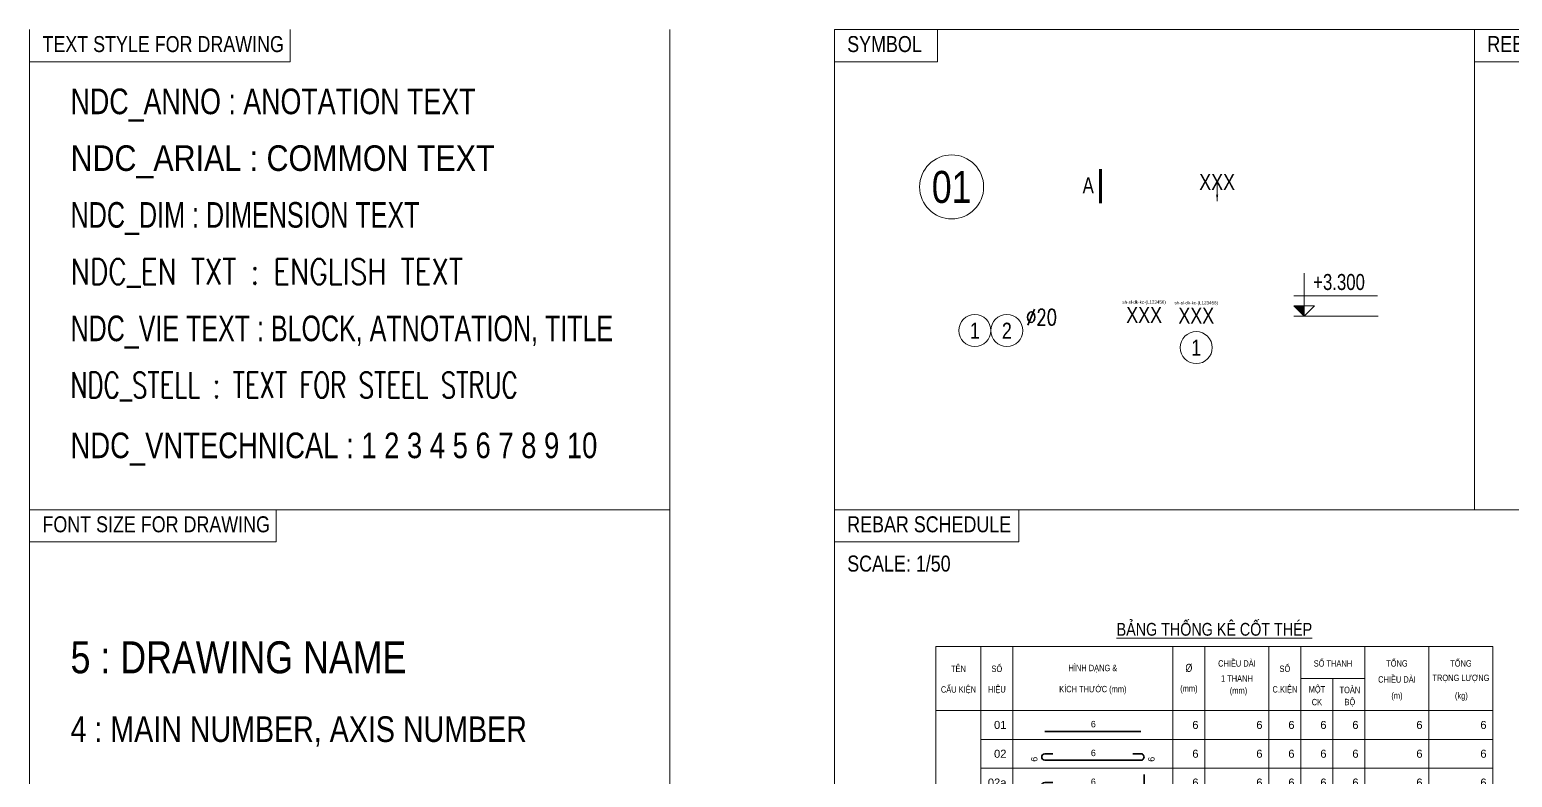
# Model space of a CAD drawing. Header units: millimetres. Extents: x -134772 to 596971, y -129535 to 35703.
# Drawn here: x -76319 to -53156, y -96212 to -84535 of the extents above; entities that cross this region are included whole.
import ezdxf
from ezdxf.enums import TextEntityAlignment as Align

# ---------------------------------------------------------------- set-up
doc = ezdxf.new("R2010")
doc.units = ezdxf.units.MM
doc.header["$MEASUREMENT"] = 0
doc.linetypes.add('CENTER2', pattern=[28.575000000000003, 19.05, -3.175, 3.175, -3.175])
doc.layers.get('Defpoints').update_dxf_attribs({"color": 252})
for name, color, linetype, lineweight in [('NDC_FRAME', 7, 'Continuous', 20), ('NDC_S_ANNO', 7, 'Continuous', 20), ('NDC_S_AXIS', 5, 'CENTER2', 15), ('NDC_S_DIM', 1, 'Continuous', 9), ('NDC_S_REBAR', 4, 'Continuous', 35), ('NDC_S_TEXT SYMBOL', 7, 'Continuous', 20), ('NDC_S_VN TEXT', 7, 'Continuous', 9), ('NDC_Table', 3, 'Continuous', 20)]:
    doc.layers.add(name, color=color, linetype=linetype, lineweight=lineweight)
doc.styles.add('ARIAL', font='arial.ttf', dxfattribs={"width": 0.8})
doc.styles.add('NDC_ANNO', font='', dxfattribs={"width": 0.8})
doc.styles.add('NDC_ARIAL', font='arial.ttf', dxfattribs={"width": 0.8})
doc.styles.add('NDC_DIM', font='', dxfattribs={"width": 0.75})
doc.styles.add('NDC_EN TXT', font='romans.shx', dxfattribs={"width": 0.8})
doc.styles.add('NDC_ROMANS', font='romans.shx', dxfattribs={"width": 0.8})
doc.styles.add('NDC_STEEL', font='romans.shx', dxfattribs={"width": 0.8})
doc.styles.add('NDC_VIE TXT', font='arial.ttf', dxfattribs={"width": 0.8})
doc.styles.add('NDC_VNTEKNICAL', font='', dxfattribs={"width": 0.8})
doc.styles.get('NDC_ANNO').set_extended_font_data('Dotum')
doc.styles.get('NDC_DIM').set_extended_font_data('Dotum')
doc.styles.get('NDC_VNTEKNICAL').set_extended_font_data('.VnTeknical')
doc.dimstyles.new('NDC_dim_iso', dxfattribs={"dimtxt": 2.2, "dimasz": 1, "dimexe": 1.5, "dimexo": 2.5, "dimgap": 1, "dimtad": 1, "dimdec": 0, "dimzin": 0, "dimdsep": 46, "dimtxsty": 'NDC_DIM', "dimblk": 'DIMMARK', "dimcen": 0.09, "dimdle": 1.2, "dimclrd": 1, "dimclre": 1, "dimclrt": 3, "dimadec": 0, "dimazin": 0, "dimtfac": 1, "dimtdec": 0, "dimtix": 1, "dimtofl": 0, "dimtmove": 0, "dimatfit": 3, "dimfxl": 6, "dimfxlon": 1, "dimtolj": 1, "dimtzin": 0, "dimarcsym": 0})

# ---------------------------------------------------------------- blocks, each defined once
blk = doc.blocks.new('dang01')
at = {"layer": 'NDC_S_REBAR'}
blk.add_line((3405.292102428386, -650), (6405.292102428386, -650), dxfattribs=at)
at = {"layer": 'NDC_Table'}
for p, q in [((0, 0), (1.455191522836685e-11, -900)), ((1405.292102428386, 0), (1405.292102428401, -900)), ((2405.292102428386, 0), (2405.292102428401, -900)), ((7405.292102428386, 0), (7405.292102428386, -900)), ((8405.292102428386, 0), (8405.292102428386, -900)), ((10405.29210242839, 0), (10405.2921024284, -900)), ((11405.29210242839, 0), (11405.2921024284, -900)), ((12405.29210242839, 0), (12405.29210242839, -900)), ((13405.2921024284, 0), (13405.29210242839, -900)), ((15405.29210242839, 0), (15405.29210242839, -900)), ((17405.29210242839, 0), (17405.2921024284, -900)), ((1405.292102428386, -900), (17405.29210242839, -900))]:
    blk.add_line(p, q, dxfattribs=at)
at = {"layer": 'NDC_S_VN TEXT', "style": 'ARIAL'}
for p in [(2205.292102428386, -450), (8205.292102428386, -450), (10205.29210242839, -450), (11205.29210242839, -450), (12205.29210242839, -450), (13205.2921024284, -449.6621621621598), (15205.29210242839, -450.0000000000291), (17205.29210242839, -450)]:
    blk.add_attdef('D03', text='', height=250, dxfattribs=at).set_placement(p, align=Align.MIDDLE_RIGHT)
blk.add_attdef('00000000', text='', height=200, dxfattribs=at).set_placement((4919.616426752706, -424.7297297297337), align=Align.MIDDLE_CENTER)
blk = doc.blocks.new('dang02')
at = {"layer": 'NDC_S_REBAR'}
blk.add_lwpolyline([(3655.292102428401, -450), (3405.292102428401, -450, 0.9999999999999999), (3405.292102428401, -650), (6405.292102428401, -650, 1.000854062749), (6405.292102428401, -450), (6155.292102428401, -450)], format="xyb", dxfattribs=at)
at = {"layer": 'NDC_Table'}
for p, q in [((0, 0), (1.455191522836685e-11, -900)), ((1405.292102428386, 0), (1405.292102428401, -900)), ((2405.292102428386, 0), (2405.292102428401, -900)), ((7405.292102428386, 0), (7405.292102428386, -900)), ((8405.292102428386, 0), (8405.292102428386, -900)), ((10405.29210242839, 0), (10405.2921024284, -900)), ((11405.29210242839, 0), (11405.2921024284, -900)), ((12405.29210242839, 0), (12405.29210242839, -900)), ((13405.2921024284, 0), (13405.29210242839, -900)), ((15405.29210242839, 0), (15405.29210242839, -900)), ((17405.29210242839, 0), (17405.2921024284, -900)), ((1405.292102428401, -900), (17405.2921024284, -900))]:
    blk.add_line(p, q, dxfattribs=at)
at = {"layer": 'NDC_S_VN TEXT', "style": 'ARIAL'}
for p in [(2205.292102428401, -450), (8205.292102428386, -450), (10205.29210242839, -450), (11205.29210242839, -450), (12205.29210242839, -450), (13205.2921024284, -449.6621621621598), (15205.29210242839, -450.0000000000291), (17205.29210242839, -450)]:
    blk.add_attdef('D03', text='', height=250, dxfattribs=at).set_placement(p, align=Align.MIDDLE_RIGHT)
for p in [(3073.345881951289, -699.1545284664026), (6732.508593175793, -699.1545284664026)]:
    blk.add_attdef('D03', text='', height=200, rotation=90, dxfattribs=at).set_placement(p, align=Align.MIDDLE_LEFT)
blk.add_attdef('D03', text='', height=200, dxfattribs=at).set_placement((4919.61642675272, -424.7297297297337), align=Align.MIDDLE_CENTER)
blk = doc.blocks.new('*U8')
at = {"layer": 'NDC_S_DIM'}
blk.add_circle((0, 0), 5, dxfattribs=at)
at = {"color": 7, "style": 'ARIAL', "width": 0.8}
blk.add_attdef('GRID', text='', height=5, dxfattribs=at).set_placement((0, 0), align=Align.MIDDLE)
blk = doc.blocks.new('*U242')
for centre in [(-7.5, 3.061616997868383e-16), (-2.5, 0)]:
    blk.add_circle(centre, 2.5)
at = {"layer": 'NDC_S_VN TEXT', "color": 3, "style": 'NDC_ROMANS', "width": 0.75}
blk.add_attdef('DK1', (0.5, 0.8455043070534884), '', height=2.5, dxfattribs=at)
at = {"layer": 'NDC_S_VN TEXT', "color": 7, "style": 'ARIAL', "width": 0.8}
for tag, p in [('SH1', (-7.5, 3.061616997868383e-16)), ('SH2', (-2.5, 0))]:
    blk.add_attdef(tag, text='', height=2.5, dxfattribs=at).set_placement(p, align=Align.MIDDLE)
blk = doc.blocks.new('Tieude')
at = {"layer": 'NDC_Table'}
for p, q in [((0, 2000), (0, 0)), ((0, 2000), (17405.29210242834, 2000.000000000015)), ((1405.292102428342, 2000.000000000015), (1405.292102428342, 1.455191522836685e-11)), ((2405.292102428342, 2000.000000000015), (2405.292102428342, 1.455191522836685e-11)), ((7405.292102428342, 2000.000000000015), (7405.292102428342, 1.455191522836685e-11)), ((8405.292102428342, 2000.000000000015), (8405.292102428342, 1.455191522836685e-11)), ((10405.29210242834, 2000.000000000015), (10405.29210242834, 1.455191522836685e-11)), ((11405.29210242834, 1000.000000000015), (11405.29210242834, 2000.000000000015)), ((13405.29210242834, 2000.000000000015), (13405.29210242834, 1.455191522836685e-11)), ((15405.29210242834, 2000.000000000015), (15405.29210242834, 1.455191522836685e-11)), ((17405.29210242834, 2000.000000000015), (17405.29210242834, 1.455191522836685e-11)), ((11405.29210242834, 1000.000000000015), (13405.29210242834, 1000.000000000015)), ((11405.29210242834, 1000.000000000015), (11405.29210242834, 1.455191522836685e-11)), ((12405.29210242834, 1000.000000000015), (12405.29210242834, 1.455191522836685e-11)), ((0, 0), (17405.29210242834, 1.455191522836685e-11))]:
    blk.add_line(p, q, dxfattribs=at)
at = {"layer": 'NDC_S_VN TEXT', "style": 'ARIAL', "width": 0.8}
for s, height, p in [('%%UBẢNG THỐNG KÊ CỐT THÉP', 400, (8702.646051214171, 2594.364671219072)), ('TÊN', 200, (705.2921024283423, 1333.300000000017)), ('SỐ', 200, (1905.292102428342, 1333.300000000017)), ('HÌNH DẠNG &', 200, (4905.292102428342, 1333.300000000017)), ('%%C', 250, (7905.292102428342, 1333.300000000017)), ('CHIỀU DÀI', 200, (9405.292102428342, 1500.000000000015)), ('SỐ', 200, (10905.29210242834, 1333.300000000017)), ('SỐ THANH', 200, (12405.29210242834, 1500.000000000015)), ('TỔNG', 200, (14405.29210242834, 1500.000000000015)), ('TỔNG', 200, (16405.29210242834, 1500.000000000015)), ('1 THANH', 200, (9405.292102428342, 1000.000000000015)), ('CHIỀU DÀI', 200, (14405.29210242834, 1000.000000000015)), ('TRỌNG LƯỢNG', 200, (16405.29210242834, 1000.000000000015)), ('CẤU KIỆN', 200, (705.2921024283423, 666.6000000000204)), ('HIỆU', 200, (1905.292102428342, 666.6000000000204)), ('KÍCH THƯỚC (mm)', 200, (4905.292102428342, 666.6000000000204)), ('(mm)', 200, (7905.292102428342, 666.6000000000204)), ('(mm)', 200, (9455.203697165081, 599.2509684981924)), ('C.KIỆN', 200, (10905.29210242834, 666.6000000000204)), ('MỘT', 200, (11905.29210242834, 666.6000000000204)), ('TOÀN', 200, (12935.29210242834, 666.6000000000204)), ('(m)', 200, (14405.29210242834, 442.7896692706199)), ('(kg)', 200, (16418.28519121155, 442.7896692706199)), ('CK', 200, (11905.29210242834, 263.5166336398142)), ('BỘ', 200, (12935.29210242834, 271.4202119359106))]:
    blk.add_text(s, height=height, dxfattribs=at).set_placement(p, align=Align.MIDDLE)
blk = doc.blocks.new('dang02a')
at = {"layer": 'NDC_S_REBAR'}
blk.add_lwpolyline([(3655.292102428401, -450), (3405.292102428401, -450, 0.9999999999999999), (3405.292102428401, -650), (6405.292102428401, -650, 0.4150675183902348), (6505.292102428401, -550), (6505.292208467969, -200.1455234086052)], format="xyb", dxfattribs=at)
at = {"layer": 'NDC_Table'}
for p, q in [((0, 0), (1.455191522836685e-11, -900)), ((1405.292102428386, 0), (1405.292102428401, -900)), ((2405.292102428386, 0), (2405.292102428401, -900)), ((7405.292102428386, 0), (7405.292102428386, -900)), ((8405.292102428386, 0), (8405.292102428386, -900)), ((10405.29210242839, 0), (10405.2921024284, -900)), ((11405.29210242839, 0), (11405.2921024284, -900)), ((12405.29210242839, 0), (12405.29210242839, -900)), ((13405.2921024284, 0), (13405.29210242839, -900)), ((15405.29210242839, 0), (15405.29210242839, -900)), ((17405.29210242839, 0), (17405.2921024284, -900)), ((1405.292102428401, -900), (17405.2921024284, -900))]:
    blk.add_line(p, q, dxfattribs=at)
at = {"layer": 'NDC_S_VN TEXT', "style": 'ARIAL'}
for p in [(2205.292102428401, -450), (8205.292102428386, -450), (10205.29210242839, -450), (11205.29210242839, -450), (12205.29210242839, -450), (13205.2921024284, -449.6621621621598), (15205.29210242839, -450.0000000000291), (17205.29210242839, -450)]:
    blk.add_attdef('D03', text='', height=250, dxfattribs=at).set_placement(p, align=Align.MIDDLE_RIGHT)
for p in [(3073.345881951289, -699.1545284664026), (6732.508593175793, -699.1545284664026)]:
    blk.add_attdef('D03', text='', height=200, rotation=90, dxfattribs=at).set_placement(p, align=Align.MIDDLE_LEFT)
blk.add_attdef('D03', text='', height=200, dxfattribs=at).set_placement((4919.61642675272, -424.7297297297337), align=Align.MIDDLE_CENTER)
blk = doc.blocks.new('kata_block_KHTCT')
at = {"layer": 'Defpoints', "color": 8, "style": 'ARIAL', "width": 0.8}
blk.add_attdef('CONG_THUC', text='', height=0.5, dxfattribs=at).set_placement((0, 2), align=Align.MIDDLE_CENTER)
at = {"layer": 'NDC_S_VN TEXT', "color": 3, "style": 'ARIAL', "width": 0.8}
blk.add_attdef('CHU_THICH', text='', height=2.5, dxfattribs=at).set_placement((0, 0), align=Align.MIDDLE_CENTER)
blk = doc.blocks.new('DIMMARK')
at = {"layer": 'NDC_S_DIM', "color": 1}
blk.add_line((-1.5, 0), (1, 0), dxfattribs=at)
at = {"layer": 'NDC_S_DIM', "color": 2, "const_width": 0.15}
blk.add_lwpolyline([(-0.5, -0.5), (0.5, 0.5)], dxfattribs=at)
blk = doc.blocks.new('*U204')
blk.add_circle((0, -5), 2.5)
at = {"layer": 'Defpoints', "color": 8, "style": 'ARIAL', "width": 0.8}
blk.add_attdef('CONG_THUC', text='', height=0.5, dxfattribs=at).set_placement((0, 2), align=Align.MIDDLE_CENTER)
at = {"layer": 'NDC_S_VN TEXT', "color": 3, "style": 'ARIAL', "width": 0.8}
blk.add_attdef('CHU_THICH', text='', height=2.5, dxfattribs=at).set_placement((0, 0), align=Align.MIDDLE_CENTER)
at = {"layer": 'NDC_S_VN TEXT', "color": 7, "style": 'ARIAL', "width": 0.8}
blk.add_attdef('SH', text='', height=2.5, dxfattribs=at).set_placement((0, -5), align=Align.MIDDLE)
blk = doc.blocks.new('*U274')
at = {"layer": 'NDC_S_ANNO', "linetype": 'ByBlock', "lineweight": -2}
blk.add_line((9.278846846427768e-07, 4.357142857143117), (0, -1), dxfattribs=at)
at = {"layer": 'NDC_S_ANNO', "ltscale": 0.005, "const_width": 0.5}
blk.add_lwpolyline([(0, -1), (9.278846846427768e-07, 4.357142857143117)], dxfattribs=at)
at = {"layer": 'NDC_S_TEXT SYMBOL', "linetype": 'ByBlock', "lineweight": -2, "style": 'NDC_ANNO', "width": 0.8}
blk.add_attdef('DETAIL', text='', height=2.5, dxfattribs=at).set_placement((-1.049340386024895, 1.824862175366434), align=Align.MIDDLE_RIGHT)
blk = doc.blocks.new('kata_block_CT')
at = {"layer": 'NDC_S_ANNO'}
blk.add_hatch(color=3, dxfattribs=at).paths.add_polyline_path([(0, 1.596954857557648), (-1.612010908633238, 1.596954857557648), (0, 0)])
at = {"layer": 'NDC_S_ANNO', "ltscale": 50}
h = blk.add_hatch(dxfattribs=at)
h.set_pattern_fill('ANSI31', color=256, scale=1.406250541793835, style=0)
h.set_pattern_definition([(45.00000000000001, (0, 5.456968210637569e-12), (-3.157122508925224, 3.157122508925225), [])])
h.paths.add_polyline_path([(0, 1.596954857557648), (0, 0), (1.612010908924276, 1.596954857557648)])
for p, q in [((-1.592704896858777, 3.140833880479477), (11.46947077315417, 3.140833880479477)), ((11.56125648126181, 5.456968210637569e-12), (-1.63869572513795, 5.456968210637569e-12))]:
    blk.add_line(p, q, dxfattribs=at)
for points in [[(0, 6.69495074864426), (0, 0)], [(0, 0), (-1.612010908924276, 1.596954857557648), (0, 1.596954857557648)], [(0, 0), (1.612010908924276, 1.596954857557648), (0, 1.596954857557648)]]:
    blk.add_lwpolyline(points, dxfattribs=at)
at = {"layer": 'NDC_S_ANNO', "color": 8, "ltscale": 50}
blk.add_lwpolyline([(0, 0), (-1.612010908633238, 1.596954857557648), (0, 1.596954857557648)], dxfattribs=at)
at = {"layer": 'NDC_S_TEXT SYMBOL', "color": 3, "style": 'NDC_ANNO', "width": 0.8}
blk.add_attdef('CT', (1.409564409346785, 4.068271311703938), '', height=2.5, dxfattribs=at)
blk = doc.blocks.new('*U241')
at = {"layer": 'NDC_S_ANNO', "ltscale": 0.8, "style": 'ARIAL', "width": 0.8}
blk.add_attdef('TEN', text='', height=2.5, dxfattribs=at).set_placement((0, 3), align=Align.MIDDLE_CENTER)
at = {"layer": 'NDC_S_ANNO', "ltscale": 0.8, "style": 'ARIAL', "width": 0.8, "flags": 1}
blk.add_attdef('CHU_THICH', text='', height=2.5, dxfattribs=at).set_placement((0, 0), align=Align.MIDDLE_CENTER)
at = {"layer": 'Defpoints'}
blk.add_leader([(0, 0), (0, 3)], dimstyle='NDC_dim_iso', override={"dimgap": 0.625, "dimtad": 0}, dxfattribs=at)

msp = doc.modelspace()

# ---------------------------------------------------------------- linework, layer by layer
at = {"layer": 'NDC_FRAME'}
for p, q in [((-76318.67429789825, -84535.34452029526), (-76318.67429864331, -114535.344520109)), ((-72249.62611413066, -85035.34452048152), (-72249.62611413066, -84535.34452066779)), ((-66318.67429789825, -84535.34452029526), (-66318.67429789825, -114535.344520109)), ((-63746.62326872087, -114535.344520109), (-63746.62326872087, -84535.34452029526)), ((-33746.62326872087, -84535.34452029526), (-63746.62326872087, -84535.34452029526)), ((-62138.00885599683, -85035.34452010899), (-62138.00885599683, -84535.34452029526)), ((-53746.62326872087, -84535.34452029526), (-53746.62326872087, -92035.34452029526)), ((-76318.67429938837, -85035.34452066779), (-72249.62611413066, -85035.34452066779)), ((-63746.62326872087, -85035.34452029526), (-62138.00885599683, -85035.34452029526)), ((-53746.62326872087, -85035.34452048152), (-51298.84430085606, -85035.34452048152)), ((-76318.67429789825, -92035.34451992273), (-66318.67429566308, -92035.34452010899)), ((-72469.31543386326, -92535.34452010899), (-72469.31543386326, -92035.34452029526)), ((-63746.62326872087, -92035.34452029526), (-33746.62326797581, -92035.34452029526)), ((-60864.13657540892, -92535.34452010899), (-60864.13657540892, -92035.34452029526)), ((-76318.67429938837, -92535.34452029526), (-72469.31543386326, -92535.34452029526)), ((-63746.62326872087, -92535.34452029526), (-60864.13657540892, -92535.34452029526))]:
    msp.add_line(p, q, dxfattribs=at)

# ---------------------------------------------------------------- block references
at = {"xscale": 100, "yscale": 100, "zscale": 100}
msp.add_blockref('kata_block_KHTCT', (-58908.29971284996, -88989.88591552264), dxfattribs=at).add_auto_attribs({'CHU_THICH': 'XXX', 'CONG_THUC': 'sh-sl-dk-kc-(L123456)'})
ref = msp.add_blockref('dang02a', (-62161.70737765665, -96068.78848237557), dxfattribs=dict(xscale=0.5, yscale=0.5, zscale=0.5))
ref.add_attrib('D03', '02a', dxfattribs={"layer": 'NDC_S_VN TEXT', "height": 125, "style": 'ARIAL'}).set_placement((-61059.06132644234, -96293.78848237557), align=Align.MIDDLE_RIGHT)
ref.add_attrib('D03', '6', dxfattribs={"layer": 'NDC_S_VN TEXT', "height": 100, "rotation": 90, "style": 'ARIAL'}).set_placement((-60625.0344366809, -96418.36574660878), align=Align.MIDDLE_LEFT)
ref.add_attrib('D03', '6', dxfattribs={"layer": 'NDC_S_VN TEXT', "height": 100, "style": 'ARIAL'}).set_placement((-59701.89916428021, -96281.15334724044), align=Align.MIDDLE_CENTER)
ref.add_attrib('D03', '6', dxfattribs={"layer": 'NDC_S_VN TEXT', "height": 100, "rotation": 90, "style": 'ARIAL'}).set_placement((-58795.45308106864, -96418.36574660878), align=Align.MIDDLE_LEFT)
ref.add_attrib('D03', '6', dxfattribs={"layer": 'NDC_S_VN TEXT', "height": 125, "style": 'ARIAL'}).set_placement((-58059.06132644234, -96293.78848237557), align=Align.MIDDLE_RIGHT)
ref.add_attrib('D03', '6', dxfattribs={"layer": 'NDC_S_VN TEXT', "height": 125, "style": 'ARIAL'}).set_placement((-57059.06132644234, -96293.78848237557), align=Align.MIDDLE_RIGHT)
ref.add_attrib('D03', '6', dxfattribs={"layer": 'NDC_S_VN TEXT', "height": 125, "style": 'ARIAL'}).set_placement((-56559.06132644234, -96293.78848237557), align=Align.MIDDLE_RIGHT)
ref.add_attrib('D03', '6', dxfattribs={"layer": 'NDC_S_VN TEXT', "height": 125, "style": 'ARIAL'}).set_placement((-56059.06132644234, -96293.78848237557), align=Align.MIDDLE_RIGHT)
ref.add_attrib('D03', '6', dxfattribs={"layer": 'NDC_S_VN TEXT', "height": 125, "style": 'ARIAL'}).set_placement((-55559.06132644234, -96293.61956345665), align=Align.MIDDLE_RIGHT)
ref.add_attrib('D03', '6', dxfattribs={"layer": 'NDC_S_VN TEXT', "height": 125, "style": 'ARIAL'}).set_placement((-54559.06132644234, -96293.78848237559), align=Align.MIDDLE_RIGHT)
ref.add_attrib('D03', '6', dxfattribs={"layer": 'NDC_S_VN TEXT', "height": 125, "style": 'ARIAL'}).set_placement((-53559.06132644234, -96293.78848237557), align=Align.MIDDLE_RIGHT)
at = {"layer": 'NDC_S_AXIS', "xscale": 100, "yscale": 100, "zscale": 100}
msp.add_blockref('*U8', (-61915.26780730503, -86991.06209507048), dxfattribs=at).add_auto_attribs({'GRID': '01'})
at = {"layer": 'NDC_S_VN TEXT', "xscale": 100, "yscale": 100, "zscale": 100}
for name, p, values in [('*U274', (-59589.12656862725, -87147.31406605728), {'DETAIL': 'A'}), ('*U241', (-57767.99936033058, -87214.53926516036), {'TEN': 'XXX'}), ('kata_block_CT', (-56408.30190454674, -89008.02939607414), {'CT': '+3.300'}), ('*U242', (-60802.67325800814, -89234.96053209969), {'SH1': '1', 'SH2': '2', 'DK1': '%%c20'}), ('*U204', (-58094.04460178799, -89001.14113864563), {'CHU_THICH': 'XXX', 'CONG_THUC': 'sh-sl-dk-kc-(L123456)', 'SH': '1'})]:
    msp.add_blockref(name, p, dxfattribs=at).add_auto_attribs(values)
at = {"layer": 'NDC_S_VN TEXT', "xscale": 0.5, "yscale": 0.5, "zscale": 0.5}
msp.add_blockref('Tieude', (-62161.70737765665, -95168.78848237557), dxfattribs=at)
at = {"layer": 'NDC_S_VN TEXT'}
ref = msp.add_blockref('dang01', (-62161.70737765665, -95168.78848237557), dxfattribs=dict(at, xscale=0.5, yscale=0.5, zscale=0.5))
ref.add_attrib('D03', '01', dxfattribs={"height": 125, "style": 'ARIAL'}).set_placement((-61059.06132644258, -95393.78848237557), align=Align.MIDDLE_RIGHT)
ref.add_attrib('00000000', '6', dxfattribs={"height": 100, "style": 'ARIAL'}).set_placement((-59701.89916428021, -95381.15334724044), align=Align.MIDDLE_CENTER)
ref.add_attrib('D03', '6', dxfattribs={"height": 125, "style": 'ARIAL'}).set_placement((-58059.06132644258, -95393.78848237557), align=Align.MIDDLE_RIGHT)
ref.add_attrib('D03', '6', dxfattribs={"height": 125, "style": 'ARIAL'}).set_placement((-57059.06132644258, -95393.78848237557), align=Align.MIDDLE_RIGHT)
ref.add_attrib('D03', '6', dxfattribs={"height": 125, "style": 'ARIAL'}).set_placement((-56559.06132644258, -95393.78848237557), align=Align.MIDDLE_RIGHT)
ref.add_attrib('D03', '6', dxfattribs={"height": 125, "style": 'ARIAL'}).set_placement((-56059.06132644258, -95393.78848237557), align=Align.MIDDLE_RIGHT)
ref.add_attrib('D03', '6', dxfattribs={"height": 125, "style": 'ARIAL'}).set_placement((-55559.06132644234, -95393.61956345665), align=Align.MIDDLE_RIGHT)
ref.add_attrib('D03', '6', dxfattribs={"height": 125, "style": 'ARIAL'}).set_placement((-54559.06132644258, -95393.78848237559), align=Align.MIDDLE_RIGHT)
ref.add_attrib('D03', '6', dxfattribs={"height": 125, "style": 'ARIAL'}).set_placement((-53559.06132644258, -95393.78848237557), align=Align.MIDDLE_RIGHT)
ref = msp.add_blockref('dang02', (-62161.70737765665, -95618.78848237557), dxfattribs=dict(at, xscale=0.5, yscale=0.5, zscale=0.5))
ref.add_attrib('D03', '02', dxfattribs={"height": 125, "style": 'ARIAL'}).set_placement((-61059.06132644234, -95843.78848237557), align=Align.MIDDLE_RIGHT)
ref.add_attrib('D03', '6', dxfattribs={"height": 100, "rotation": 90, "style": 'ARIAL'}).set_placement((-60625.0344366809, -95968.36574660878), align=Align.MIDDLE_LEFT)
ref.add_attrib('D03', '6', dxfattribs={"height": 100, "style": 'ARIAL'}).set_placement((-59701.89916428021, -95831.15334724044), align=Align.MIDDLE_CENTER)
ref.add_attrib('D03', '6', dxfattribs={"height": 100, "rotation": 90, "style": 'ARIAL'}).set_placement((-58795.45308106864, -95968.36574660878), align=Align.MIDDLE_LEFT)
ref.add_attrib('D03', '6', dxfattribs={"height": 125, "style": 'ARIAL'}).set_placement((-58059.06132644234, -95843.78848237557), align=Align.MIDDLE_RIGHT)
ref.add_attrib('D03', '6', dxfattribs={"height": 125, "style": 'ARIAL'}).set_placement((-57059.06132644234, -95843.78848237557), align=Align.MIDDLE_RIGHT)
ref.add_attrib('D03', '6', dxfattribs={"height": 125, "style": 'ARIAL'}).set_placement((-56559.06132644234, -95843.78848237557), align=Align.MIDDLE_RIGHT)
ref.add_attrib('D03', '6', dxfattribs={"height": 125, "style": 'ARIAL'}).set_placement((-56059.06132644234, -95843.78848237557), align=Align.MIDDLE_RIGHT)
ref.add_attrib('D03', '6', dxfattribs={"height": 125, "style": 'ARIAL'}).set_placement((-55559.06132644234, -95843.61956345665), align=Align.MIDDLE_RIGHT)
ref.add_attrib('D03', '6', dxfattribs={"height": 125, "style": 'ARIAL'}).set_placement((-54559.06132644234, -95843.78848237559), align=Align.MIDDLE_RIGHT)
ref.add_attrib('D03', '6', dxfattribs={"height": 125, "style": 'ARIAL'}).set_placement((-53559.06132644234, -95843.78848237557), align=Align.MIDDLE_RIGHT)

# ---------------------------------------------------------------- texts
at = {"layer": 'NDC_S_VN TEXT', "color": 3, "style": 'NDC_VIE TXT', "width": 0.8}
for s, p in [('TEXT STYLE FOR DRAWING', (-76118.67429938837, -84760.34452066779)), ('SYMBOL', (-63546.62326872087, -84760.34452029526)), ('REBAR BLOCK', (-53546.62326872087, -84760.34452048152)), ('FONT SIZE FOR DRAWING', (-76118.67429938837, -92260.34452029526)), ('REBAR SCHEDULE', (-63546.62326872087, -92260.34452029526)), ('SCALE: 1/50', (-63546.62326872081, -92873.78156950904))]:
    msp.add_text(s, height=250, dxfattribs=at).set_placement(p, align=Align.MIDDLE_LEFT)
at = {"layer": 'NDC_S_VN TEXT'}
for s, height, style, width, p in [('NDC_ANNO : ANOTATION TEXT', 400, 'NDC_ANNO', 0.8, (-75679.34150201007, -85655.37882589079)), ('NDC_ARIAL : COMMON TEXT ', 400, 'NDC_ARIAL', 0.85, (-75679.34150201007, -86541.6524045638)), ('NDC_DIM : DIMENSION TEXT', 400, 'NDC_DIM', 0.75, (-75679.34150201007, -87427.92598323683)), ('NDC_EN TXT : ENGLISH TEXT', 400, 'NDC_EN TXT', 0.8, (-75679.34150201007, -88314.19956190985)), ('NDC_VIE TEXT : BLOCK, ATNOTATION, TITLE', 400, 'NDC_VIE TXT', 0.7, (-75679.34150201007, -89200.47314058286)), ('NDC_STELL : TEXT FOR STEEL STRUC', 400, 'NDC_STEEL', 0.7, (-75679.34150201007, -90086.74671925588)), ('NDC_VNTECHNICAL : 1 2 3 4 5 6 7 8 9 10', 400, 'NDC_VNTEKNICAL', 0.8, (-75679.34150201007, -91027.61850626003)), ('5 : DRAWING NAME', 500, 'NDC_VIE TXT', 0.8, (-75679.34150201007, -94337.52626044191)), ('4 : MAIN NUMBER, AXIS NUMBER', 400, 'NDC_VIE TXT', 0.8, (-75679.34150201007, -95459.59486923907))]:
    msp.add_text(s, height=height, dxfattribs=dict(at, style=style, width=width)).set_placement(p, align=Align.MIDDLE_LEFT)

doc.saveas('drawing.dxf')
